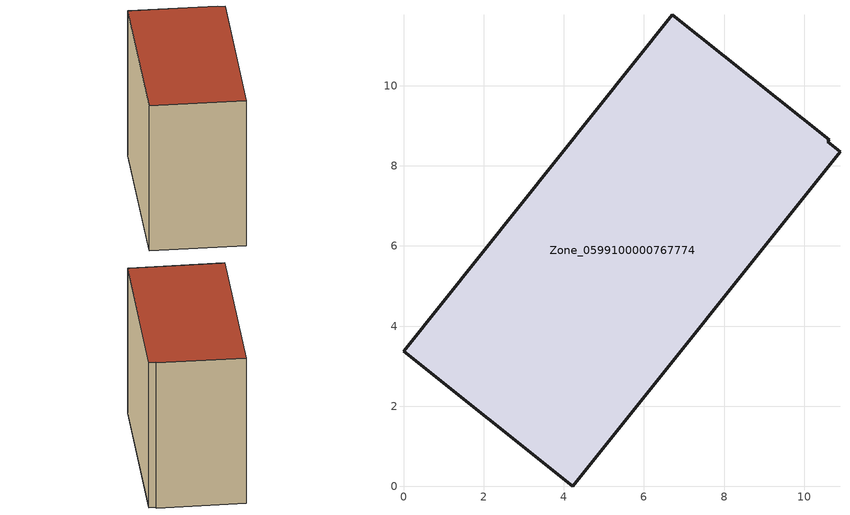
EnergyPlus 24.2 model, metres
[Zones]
Zone_0599100000767774
 floor ground (C_G): 0,3.37 6.71,11.78 10.63,8.65 10.59,8.6 10.89,8.36 4.22,0 z0.32
 wall outside (C_F): 0,3.37 4.22,0 10.89,8.36 10.59,8.6 10.63,8.65 6.71,11.78 0,3.37 z0.32:9.51
 roof outside (C_R): 6.71,11.78 0,3.37 4.22,0 10.89,8.36 10.59,8.6 10.63,8.65 z9.51
[BUILDING]
Pand.0599100000767774: North Axis=0; Terrain=City; Loads Convergence Tolerance Value=0.04; Temperature Convergence Tolerance Value=0.4; Solar Distribution=FullExterior; Maximum Number of Warmup Days=25; Minimum Number of Warmup Days=1
[Site:Location]
Rotterdam.The.Hague.AP_ZH_NLD Design_Conditions: Latitude=51.96; Longitude=4.45; Time Zone=1; Elevation=-4.5
[SITE:GROUNDTEMPERATURE:BUILDINGSURFACE]
18, 18, 18, 18, 18, 18, 18, 18, 18, 18, 18, 18
[MATERIAL] Thermal Absorptance=0.9; Solar Absorptance=0.7; Visible Absorptance=0.7
Name | Roughness | Thickness | Conductivity | Density | Specific Heat
G.TI.2006-2014 | MediumSmooth | 0.15 | 0.06 | 540 | 1210
F.TI.2006-2014 | Rough | 0.3 | 0.12 | 1920 | 840
R.TI.2006-2014 | MediumRough | 0.2 | 0.08 | 1500 | 1000
[CONSTRUCTION]
C_G: G.TI.2006-2014
C_F: F.TI.2006-2014
C_R: R.TI.2006-2014
[ZONE]
Zone_0599100000767774: Type=1; Multiplier=1; Ceiling Height=Autocalculate; Volume=Autocalculate; Floor Area=autocalculate; Part of Total Floor Area=Yes
[ZONEINFILTRATION:DESIGNFLOWRATE]
Infil_Zone_0599100000767774: Zone or ZoneList or Space or SpaceList=Zone_0599100000767774; Schedule=AlwaysOn; Design Flow Rate Calculation Method=Flow/Area; Flow Rate per Floor Area=0.0015; Constant Term Coefficient=1; Temperature Term Coefficient=0; Velocity Term Coefficient=0; Velocity Squared Term Coefficient=0
[HVACTEMPLATE:ZONE:IDEALLOADSAIRSYSTEM]
Zone_0599100000767774: Maximum Heating Supply Air Temperature=50; Minimum Cooling Supply Air Temperature=13; Maximum Heating Supply Air Humidity Ratio=0.0156; Minimum Cooling Supply Air Humidity Ratio=0.0077; Heating Limit=NoLimit; Cooling Limit=NoLimit; Dehumidification Control Type=ConstantSensibleHeatRatio; Cooling Sensible Heat Ratio=0.7; Dehumidification Setpoint=60; Humidification Control Type=None; Humidification Setpoint=30; Outdoor Air Method=None; Outdoor Air Flow Rate per Person=0.00944; Outdoor Air Flow Rate per Zone Floor Area=0; Outdoor Air Flow Rate per Zone=0; Demand Controlled Ventilation Type=None; Outdoor Air Economizer Type=NoEconomizer; Heat Recovery Type=None; Sensible Heat Recovery Effectiveness=0.7; Latent Heat Recovery Effectiveness=0.65
[ZONECONTROL:THERMOSTAT]
ThermostatControl_Zone_0599100000767774: Zone or ZoneList=Zone_0599100000767774; Control Type Schedule=DualSetpointControlType; Control 1=Thermostat_Zone_0599100000767774; Temperature Difference Between Cutout And Setpoint=0
[THERMOSTATSETPOINT:DUALSETPOINT]
Thermostat_Zone_0599100000767774: Heating Setpoint Temperature Schedule=HeatingSetpoint_Zone_0599100000767774; Cooling Setpoint Temperature Schedule=CoolingSetpoint_Zone_0599100000767774
[SCHEDULE:COMPACT]
HeatingSetpoint_Zone_0599100000767774: Through: 12/31, For: AllDays, Until: 24:00, 21
CoolingSetpoint_Zone_0599100000767774: Through: 12/31, For: AllDays, Until: 24:00, 24
DualSetpointControlType: Through: 12/31, For: AllDays, Until: 24:00, 4
AlwaysOn: Through: 12/31, For: AllDays, Until: 24:00, 1
